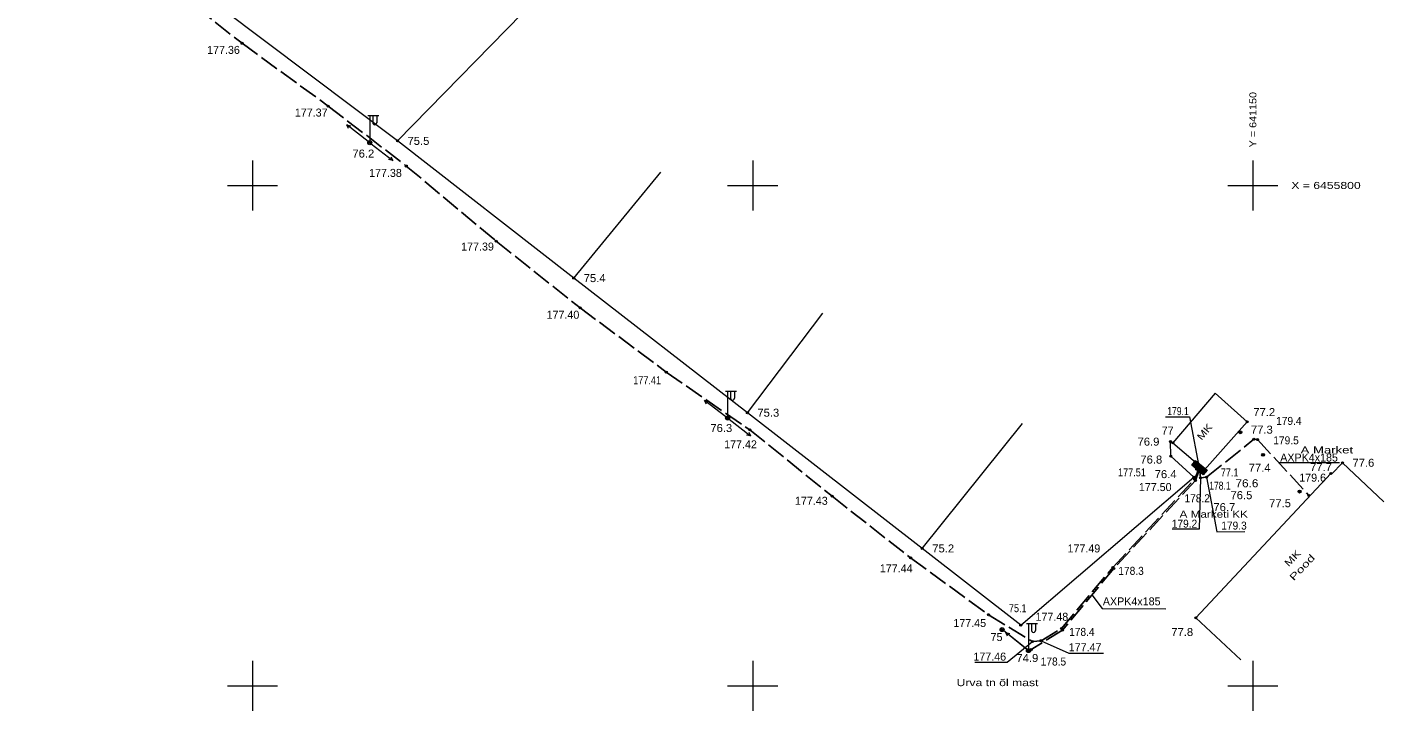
# Model space of a CAD drawing. Extents: x 640848 to 641163, y 6455598 to 6455912.
# Drawn here: x 641027.5 to 641163.1, y 6455747.5 to 6455815.8 of the extents above; entities that cross this region are included whole.
import ezdxf
from ezdxf.enums import TextEntityAlignment as Align

# ---------------------------------------------------------------- set-up
doc = ezdxf.new("R2010")
doc.units = 0
doc.header["$LTSCALE"] = 0.32
doc.header["$PDMODE"] = 32
doc.header["$PDSIZE"] = 0.16
doc.linetypes.add('LONG_DASHED', pattern=[7.5, 6, -1.5])
for name, color, linetype, lineweight in [('1', 7, 'Continuous', 13), ('10', 7, 'Continuous', 13), ('11', 7, 'Continuous', 13), ('12', 7, 'Continuous', 13), ('21', 7, 'Continuous', 13), ('27', 7, 'Continuous', 13), ('28', 7, 'Continuous', 13), ('49', 7, 'Continuous', 13), ('54', 7, 'Continuous', 13), ('57', 7, 'Continuous', 13), ('61', 7, 'Continuous', 13)]:
    doc.layers.add(name, color=color, linetype=linetype, lineweight=lineweight)
doc.layers.add('62', color=7, linetype='Continuous')

msp = doc.modelspace()

# ---------------------------------------------------------------- hatches: boundary and pattern name
at = {"layer": '27'}
for points in [[(641143.88, 6455772.04), (641144.27, 6455772.5), (641145.42, 6455771.54)], [(641143.88, 6455772.04), (641145.42, 6455771.54), (641145.04, 6455771.08)]]:
    msp.add_hatch(color=256, dxfattribs=at).paths.add_polyline_path(points)
at = {"layer": '28'}
for points in [[(641148.89, 6455775.34, 1), (641148.59, 6455775.34, 1)], [(641151.17, 6455773.08, 1), (641150.87, 6455773.08, 1)], [(641154.81, 6455769.41, 1), (641154.51, 6455769.41, 1)]]:
    msp.add_hatch(color=256, dxfattribs=at).paths.add_polyline_path(points)
at = {"layer": '54'}
for points in [[(641049.06, 6455814.2, 1), (641048.86, 6455814.2, 1)], [(641057.68, 6455807.93, 1), (641057.48, 6455807.93, 1)], [(641061.82, 6455804.27, 1), (641061.62, 6455804.27, 1)], [(641064.6, 6455804.45, 1), (641064.4, 6455804.45, 1)], [(641065.48, 6455801.94, 1), (641065.28, 6455801.94, 1)], [(641074.47, 6455794.42, 1), (641074.27, 6455794.42, 1)], [(641082.21, 6455790.74, 1), (641082.01, 6455790.74, 1)], [(641082.86, 6455787.76, 1), (641082.66, 6455787.76, 1)], [(641091.47, 6455781.35, 1), (641091.27, 6455781.35, 1)], [(641097.59, 6455776.75, 1), (641097.39, 6455776.75, 1)], [(641099.57, 6455777.29, 1), (641099.37, 6455777.29, 1)], [(641149.53, 6455776.38, 1), (641149.33, 6455776.38, 1)], [(641099.81, 6455775.58, 1), (641099.61, 6455775.58, 1)], [(641148.84, 6455775.34, 1), (641148.64, 6455775.34, 1)], [(641141.87, 6455774.4, 1), (641141.67, 6455774.4, 1)], [(641142.09, 6455774.27, 1), (641141.89, 6455774.27, 1)], [(641150.2, 6455774.63, 1), (641150, 6455774.63, 1)], [(641150.57, 6455774.6, 1), (641150.37, 6455774.6, 1)], [(641141.89, 6455772.94, 1), (641141.69, 6455772.94, 1)], [(641151.12, 6455773.08, 1), (641150.92, 6455773.08, 1)], [(641159.05, 6455772.29, 1), (641158.85, 6455772.29, 1)], [(641144.2, 6455770.85, 1), (641144, 6455770.85, 1)], [(641144.48, 6455771.66, 1), (641144.28, 6455771.66, 1)], [(641144.63, 6455771.53, 1), (641144.43, 6455771.53, 1)], [(641144.7, 6455771.47, 1), (641144.5, 6455771.47, 1)], [(641144.78, 6455771.4, 1), (641144.58, 6455771.4, 1)], [(641144.93, 6455771.3, 1), (641144.73, 6455771.3, 1)], [(641145.11, 6455771.49, 1), (641144.91, 6455771.49, 1)], [(641145.25, 6455771.58, 1), (641145.05, 6455771.58, 1)], [(641145.47, 6455770.86, 1), (641145.27, 6455770.86, 1)], [(641157.89, 6455771.21, 1), (641157.69, 6455771.21, 1)], [(641144.28, 6455770.66, 1), (641144.08, 6455770.66, 1)], [(641144.37, 6455770.52, 1), (641144.17, 6455770.52, 1)], [(641144.87, 6455770.78, 1), (641144.67, 6455770.78, 1)], [(641108.04, 6455768.95, 1), (641107.84, 6455768.95, 1)], [(641154.76, 6455769.41, 1), (641154.56, 6455769.41, 1)], [(641155.7, 6455769.02, 1), (641155.5, 6455769.02, 1)], [(641115.89, 6455762.78, 1), (641115.69, 6455762.78, 1)], [(641117.05, 6455763.73, 1), (641116.85, 6455763.73, 1)], [(641136.09, 6455761.83, 1), (641135.89, 6455761.83, 1)], [(641136.19, 6455761.72, 1), (641135.99, 6455761.72, 1)], [(641123.66, 6455757.11, 1), (641123.46, 6455757.11, 1)], [(641126.89, 6455756.05, 1), (641126.69, 6455756.05, 1)], [(641144.4, 6455756.79, 1), (641144.2, 6455756.79, 1)], [(641125.03, 6455755.62, 1), (641124.83, 6455755.62, 1)], [(641130.96, 6455755.72, 1), (641130.76, 6455755.72, 1)], [(641131.08, 6455755.57, 1), (641130.88, 6455755.57, 1)], [(641127.67, 6455753.52, 1), (641127.47, 6455753.52, 1)], [(641127.95, 6455753.62, 1), (641127.75, 6455753.62, 1)], [(641128.07, 6455754.42, 1), (641127.87, 6455754.42, 1)], [(641128.92, 6455754.51, 1), (641128.72, 6455754.51, 1)]]:
    msp.add_hatch(color=256, dxfattribs=at).paths.add_polyline_path(points)

# ---------------------------------------------------------------- linework, layer by layer
at = {"layer": '1'}
for p, q in [((641146.22, 6455779.24), (641141.99, 6455774.27)), ((641146.22, 6455779.24), (641149.43, 6455776.38)), ((641158.95, 6455772.29), (641157.87, 6455771.14)), ((641163.09, 6455768.4), (641158.95, 6455772.29)), ((641157.79, 6455771.21), (641144.3, 6455756.79)), ((641157.87, 6455771.14), (641157.79, 6455771.21)), ((641148.78, 6455752.6), (641144.3, 6455756.79))]:
    msp.add_line(p, q, dxfattribs=at)
msp.add_lwpolyline([(641141.99, 6455774.27), (641145.15, 6455771.58), (641149.43, 6455776.38)], dxfattribs=at)
at = {"layer": '10'}
msp.add_line((641126.79, 6455756.05), (641144.1, 6455770.85), dxfattribs=at)
at = {"layer": '11'}
for p, q in [((641061.52, 6455806.97), (641062.62, 6455806.97)), ((641061.72, 6455806.97), (641061.72, 6455804.47)), ((641062.02, 6455806.97), (641062.02, 6455806.27)), ((641062.42, 6455806.97), (641062.42, 6455806.27)), ((641097.29, 6455779.45), (641098.39, 6455779.45)), ((641097.49, 6455779.45), (641097.49, 6455776.95)), ((641097.79, 6455779.45), (641097.79, 6455778.75)), ((641098.19, 6455779.45), (641098.19, 6455778.75)), ((641127.37, 6455756.22), (641128.47, 6455756.22)), ((641127.57, 6455756.22), (641127.57, 6455753.72)), ((641127.87, 6455756.22), (641127.87, 6455755.52)), ((641128.27, 6455756.22), (641128.27, 6455755.52))]:
    msp.add_line(p, q, dxfattribs=at)
for centre in [(641061.72, 6455804.27), (641097.49, 6455776.75), (641127.57, 6455753.52)]:
    msp.add_circle(centre, 0.2, dxfattribs=at)
for centre in [(641062.22, 6455806.27), (641097.99, 6455778.75), (641128.07, 6455755.52)]:
    msp.add_arc(centre, 0.2, 179.9393, 0.0607, dxfattribs=at)
at = {"layer": '12'}
for p, q in [((641061.56, 6455804.39), (641059.42, 6455806.04)), ((641061.88, 6455804.15), (641064.02, 6455802.5)), ((641097.33, 6455776.87), (641095.19, 6455778.52)), ((641097.65, 6455776.63), (641099.79, 6455774.98)), ((641127.57, 6455753.52), (641124.93, 6455755.62)), ((641127.41, 6455753.64), (641125.3, 6455755.33))]:
    msp.add_line(p, q, dxfattribs=at)
for points in [[(641059.6, 6455805.68), (641059.42, 6455806.04), (641059.83, 6455805.96)], [(641063.84, 6455802.86), (641064.02, 6455802.5), (641063.61, 6455802.58)], [(641095.37, 6455778.16), (641095.19, 6455778.52), (641095.6, 6455778.44)], [(641099.61, 6455775.34), (641099.79, 6455774.98), (641099.38, 6455775.06)], [(641125.47, 6455754.96), (641125.3, 6455755.33), (641125.7, 6455755.24)]]:
    msp.add_lwpolyline(points, dxfattribs=at)
for centre in [(641061.72, 6455804.27), (641061.72, 6455804.27), (641097.49, 6455776.75), (641097.49, 6455776.75), (641124.93, 6455755.62), (641127.57, 6455753.52)]:
    msp.add_circle(centre, 0.2, dxfattribs=at)
at = {"layer": '21'}
msp.add_line((641152.6, 6455772.3), (641158.64, 6455772.33), dxfattribs=at)
at = {"layer": '21', "linetype": 'LONG_DASHED', "lineweight": 25}
for points in [[(641023.51, 6455833.5), (641032.31, 6455826.5), (641040.64, 6455820.79), (641048.96, 6455814.2), (641057.58, 6455807.93), (641065.38, 6455801.94), (641074.37, 6455794.42), (641082.76, 6455787.76), (641091.37, 6455781.35), (641099.71, 6455775.58), (641107.94, 6455768.95), (641115.79, 6455762.78), (641123.56, 6455757.11), (641127.97, 6455754.42), (641128.82, 6455754.51), (641130.86, 6455755.72), (641135.99, 6455761.83), (641144.18, 6455770.66), (641144.53, 6455771.53)], [(641144.68, 6455771.4), (641144.77, 6455770.78), (641145.37, 6455770.86), (641150.1, 6455774.63), (641150.47, 6455774.6), (641155.6, 6455769.02)], [(641144.6, 6455771.47), (641144.27, 6455770.52), (641136.09, 6455761.72), (641130.98, 6455755.57), (641127.85, 6455753.62)]]:
    msp.add_lwpolyline(points, dxfattribs=at)
at = {"layer": '21'}
msp.add_lwpolyline([(641133.89, 6455759.08), (641134.95, 6455757.74), (641141.29, 6455757.68)], dxfattribs=at)
at = {"layer": '27'}
for points in [[(641143.88, 6455772.04), (641144.27, 6455772.5), (641145.42, 6455771.54)], [(641143.88, 6455772.04), (641145.42, 6455771.54), (641145.04, 6455771.08)]]:
    msp.add_lwpolyline(points, close=True, dxfattribs=at)
at = {"layer": '28'}
for p, q in [((641087.59, 6455828.06), (641064.5, 6455804.45)), ((641082.11, 6455790.74), (641090.83, 6455801.32)), ((641099.47, 6455777.29), (641107.02, 6455787.24)), ((641116.95, 6455763.73), (641126.96, 6455776.21))]:
    msp.add_line(p, q, dxfattribs=at)
for points in [[(641064.5, 6455804.45), (641046.91, 6455817.68), (641029.62, 6455830.97), (641012.14, 6455844.39), (640984.62, 6455865.8)], [(641126.79, 6455756.05), (641116.95, 6455763.73), (641099.47, 6455777.29), (641082.11, 6455790.74), (641064.5, 6455804.45)], [(641144.1, 6455770.85), (641141.79, 6455772.94), (641141.77, 6455774.4)]]:
    msp.add_lwpolyline(points, dxfattribs=at)
for centre in [(641148.74, 6455775.34), (641151.02, 6455773.08), (641154.66, 6455769.41)]:
    msp.add_circle(centre, 0.148, dxfattribs=at)
at = {"layer": '49'}
for points in [[(641145.01, 6455771.49), (641144.56, 6455771.85), (641144.38, 6455771.66)], [(641144.38, 6455771.66), (641144.83, 6455771.3), (641145.01, 6455771.49)]]:
    msp.add_lwpolyline(points, dxfattribs=at)
at = {"layer": '54'}
for centre in [(641048.96, 6455814.2), (641057.58, 6455807.93), (641061.72, 6455804.27), (641064.5, 6455804.45), (641065.38, 6455801.94), (641074.37, 6455794.42), (641082.11, 6455790.74), (641082.76, 6455787.76), (641091.37, 6455781.35), (641097.49, 6455776.75), (641099.47, 6455777.29), (641149.43, 6455776.38), (641099.71, 6455775.58), (641148.74, 6455775.34), (641141.77, 6455774.4), (641141.99, 6455774.27), (641150.1, 6455774.63), (641150.47, 6455774.6), (641141.79, 6455772.94), (641151.02, 6455773.08), (641158.95, 6455772.29), (641144.1, 6455770.85), (641144.38, 6455771.66), (641144.53, 6455771.53), (641144.6, 6455771.47), (641144.68, 6455771.4), (641144.83, 6455771.3), (641145.01, 6455771.49), (641145.15, 6455771.58), (641145.37, 6455770.86), (641157.79, 6455771.21), (641144.18, 6455770.66), (641144.27, 6455770.52), (641144.77, 6455770.78), (641107.94, 6455768.95), (641154.66, 6455769.41), (641155.6, 6455769.02), (641115.79, 6455762.78), (641116.95, 6455763.73), (641135.99, 6455761.83), (641136.09, 6455761.72), (641123.56, 6455757.11), (641126.79, 6455756.05), (641144.3, 6455756.79), (641124.93, 6455755.62), (641130.86, 6455755.72), (641130.98, 6455755.57), (641127.57, 6455753.52), (641127.85, 6455753.62), (641127.97, 6455754.42), (641128.82, 6455754.51)]:
    msp.add_circle(centre, 0.1, dxfattribs=at)
for p in [(641048.96, 6455814.2), (641057.58, 6455807.93), (641061.72, 6455804.27), (641064.5, 6455804.45), (641065.38, 6455801.94), (641074.37, 6455794.42), (641082.11, 6455790.74), (641082.76, 6455787.76), (641091.37, 6455781.35), (641097.49, 6455776.75), (641099.47, 6455777.29), (641149.43, 6455776.38), (641099.71, 6455775.58), (641148.74, 6455775.34), (641141.77, 6455774.4), (641141.99, 6455774.27), (641150.1, 6455774.63), (641150.47, 6455774.6), (641141.79, 6455772.94), (641151.02, 6455773.08), (641158.95, 6455772.29), (641144.1, 6455770.85), (641144.38, 6455771.66), (641144.53, 6455771.53), (641144.6, 6455771.47), (641144.68, 6455771.4), (641144.83, 6455771.3), (641145.01, 6455771.49), (641145.15, 6455771.58), (641145.37, 6455770.86), (641157.79, 6455771.21), (641144.18, 6455770.66), (641144.27, 6455770.52), (641144.77, 6455770.78), (641107.94, 6455768.95), (641154.66, 6455769.41), (641155.6, 6455769.02), (641115.79, 6455762.78), (641116.95, 6455763.73), (641135.99, 6455761.83), (641136.09, 6455761.72), (641123.56, 6455757.11), (641126.79, 6455756.05), (641144.3, 6455756.79), (641124.93, 6455755.62), (641130.86, 6455755.72), (641130.98, 6455755.57), (641127.57, 6455753.52), (641127.85, 6455753.62), (641127.97, 6455754.42), (641128.82, 6455754.51)]:
    msp.add_point(p, dxfattribs=at)
at = {"layer": '57'}
for points in [[(641141.28, 6455776.87), (641143.67, 6455776.87), (641144.68, 6455771.4)], [(641144.77, 6455770.78), (641144.63, 6455765.67), (641141.93, 6455765.67)], [(641145.37, 6455770.86), (641146.4, 6455765.39), (641149.19, 6455765.42)], [(641122.2, 6455752.36), (641125.43, 6455752.36), (641127.97, 6455754.42)], [(641128.82, 6455754.51), (641131.59, 6455753.26), (641135.05, 6455753.26)]]:
    msp.add_lwpolyline(points, dxfattribs=at)
at = {"layer": '61'}
for p, q in [((641050, 6455802.5), (641050, 6455797.5)), ((641100, 6455802.5), (641100, 6455797.5)), ((641150, 6455802.5), (641150, 6455797.5)), ((641047.5, 6455800), (641052.5, 6455800)), ((641097.5, 6455800), (641102.5, 6455800)), ((641147.5, 6455800), (641152.5, 6455800)), ((641050, 6455752.5), (641050, 6455747.5)), ((641100, 6455752.5), (641100, 6455747.5)), ((641150, 6455752.5), (641150, 6455747.5)), ((641047.5, 6455750), (641052.5, 6455750)), ((641097.5, 6455750), (641102.5, 6455750)), ((641147.5, 6455750), (641152.5, 6455750))]:
    msp.add_line(p, q, dxfattribs=at)

# ---------------------------------------------------------------- texts
at = {"layer": '21'}
for p in [(641152.73, 6455772.41), (641135, 6455758.04)]:
    msp.add_text('AXPK4x185', height=0.8, dxfattribs=at).set_placement(p)
at = {"layer": '49'}
for s, p in [('177.36', (641045.47, 6455813.14)), ('177.37', (641054.24, 6455806.88)), ('177.38', (641061.66, 6455800.85)), ('177.39', (641070.86, 6455793.49)), ('177.40', (641079.4, 6455786.68)), ('177.42', (641097.15, 6455773.73)), ('179.6', (641154.63, 6455770.4)), ('177.50', (641138.6, 6455769.46)), ('177.43', (641104.23, 6455768.09)), ('177.49', (641131.47, 6455763.33)), ('177.44', (641112.71, 6455761.34)), ('177.45', (641120.06, 6455755.88)), ('177.48', (641128.27, 6455756.5)), ('177.46', (641122.06, 6455752.52)), ('177.47', (641131.59, 6455753.46))]:
    msp.add_text(s, height=0.8, dxfattribs=at).set_placement(p)
for s, width, p in [('177.41', 0.85, (641088.06, 6455780.14)), ('179.1', 0.8, (641141.44, 6455777.05)), ('179.4', 0.95, (641152.32, 6455776.07)), ('179.5', 0.95, (641152.04, 6455774.13)), ('177.51', 0.85, (641136.52, 6455770.93)), ('178.1', 0.8, (641145.63, 6455769.6)), ('178.2', 0.95, (641143.16, 6455768.34)), ('179.2', 0.95, (641141.89, 6455765.8)), ('179.3', 0.95, (641146.84, 6455765.61)), ('178.3', 0.95, (641136.55, 6455761.09)), ('178.4', 0.95, (641131.63, 6455754.99)), ('178.5', 0.95, (641128.79, 6455752.03))]:
    msp.add_text(s, height=0.8, dxfattribs=dict(at, width=width)).set_placement(p)
at = {"layer": '57', "width": 1.15}
msp.add_text(' Y = 641150', height=0.7, rotation=90, dxfattribs=at).set_placement((641150.35, 6455803.5))
at = {"layer": '57'}
for s, width, p in [(' X = 6455800', 1.3, (641153.5, 6455799.65)), ('A Market', 1.4, (641154.77, 6455773.22)), ('A Marketi KK', 1.25, (641142.67, 6455766.8)), ('Urva tn õl mast', 1.3, (641120.38, 6455749.97))]:
    msp.add_text(s, height=0.7, dxfattribs=dict(at, width=width)).set_placement(p)
for s, rotation, width, p in [('MK', 49.802, 1.25, (641145.44, 6455775.15)), ('MK', 46.228, 1.3, (641154.21, 6455762.51)), ('Pood', 46.8, 1.45, (641155.18, 6455761.59))]:
    msp.add_text(s, height=0.7, rotation=rotation, dxfattribs=dict(at, width=width)).set_placement(p, align=Align.CENTER)
at = {"layer": '62'}
for s, width, p in [('75.5', 1.05, (641065.5, 6455804.05)), ('76.2', 1.05, (641059.99, 6455802.78)), ('75.4', 1.05, (641083.11, 6455790.34)), ('75.3', 1.05, (641100.47, 6455776.89)), ('77.2', 1.05, (641150.04, 6455776.95)), ('76.3', 1.05, (641095.77, 6455775.36)), ('77.3', 1.05, (641149.8, 6455775.2)), ('76.9', 1.05, (641138.47, 6455774)), ('76.8', 1.05, (641138.75, 6455772.21)), ('77.6', 1.05, (641159.95, 6455771.89)), ('76.4', 1.05, (641140.18, 6455770.75)), ('77.1', 0.85, (641146.79, 6455770.92)), ('77.4', 1.05, (641149.58, 6455771.39)), ('77.7', 1.05, (641155.71, 6455771.45)), ('76.6', 1.1, (641148.26, 6455769.84)), ('76.7', 1.05, (641146.05, 6455767.46)), ('76.5', 1.05, (641147.76, 6455768.65)), ('77.5', 1.05, (641151.62, 6455767.85)), ('75.2', 1.05, (641117.95, 6455763.33)), ('75.1', 0.85, (641125.61, 6455757.36)), ('77.8', 1.05, (641141.84, 6455754.98)), ('74.9', 1.05, (641126.36, 6455752.38))]:
    msp.add_text(s, height=0.8, dxfattribs=dict(at, width=width)).set_placement(p)
for s, p in [('77', (641140.88, 6455775.1)), ('75', (641123.78, 6455754.48))]:
    msp.add_text(s, height=0.8, dxfattribs=at).set_placement(p)

doc.saveas('drawing.dxf')
